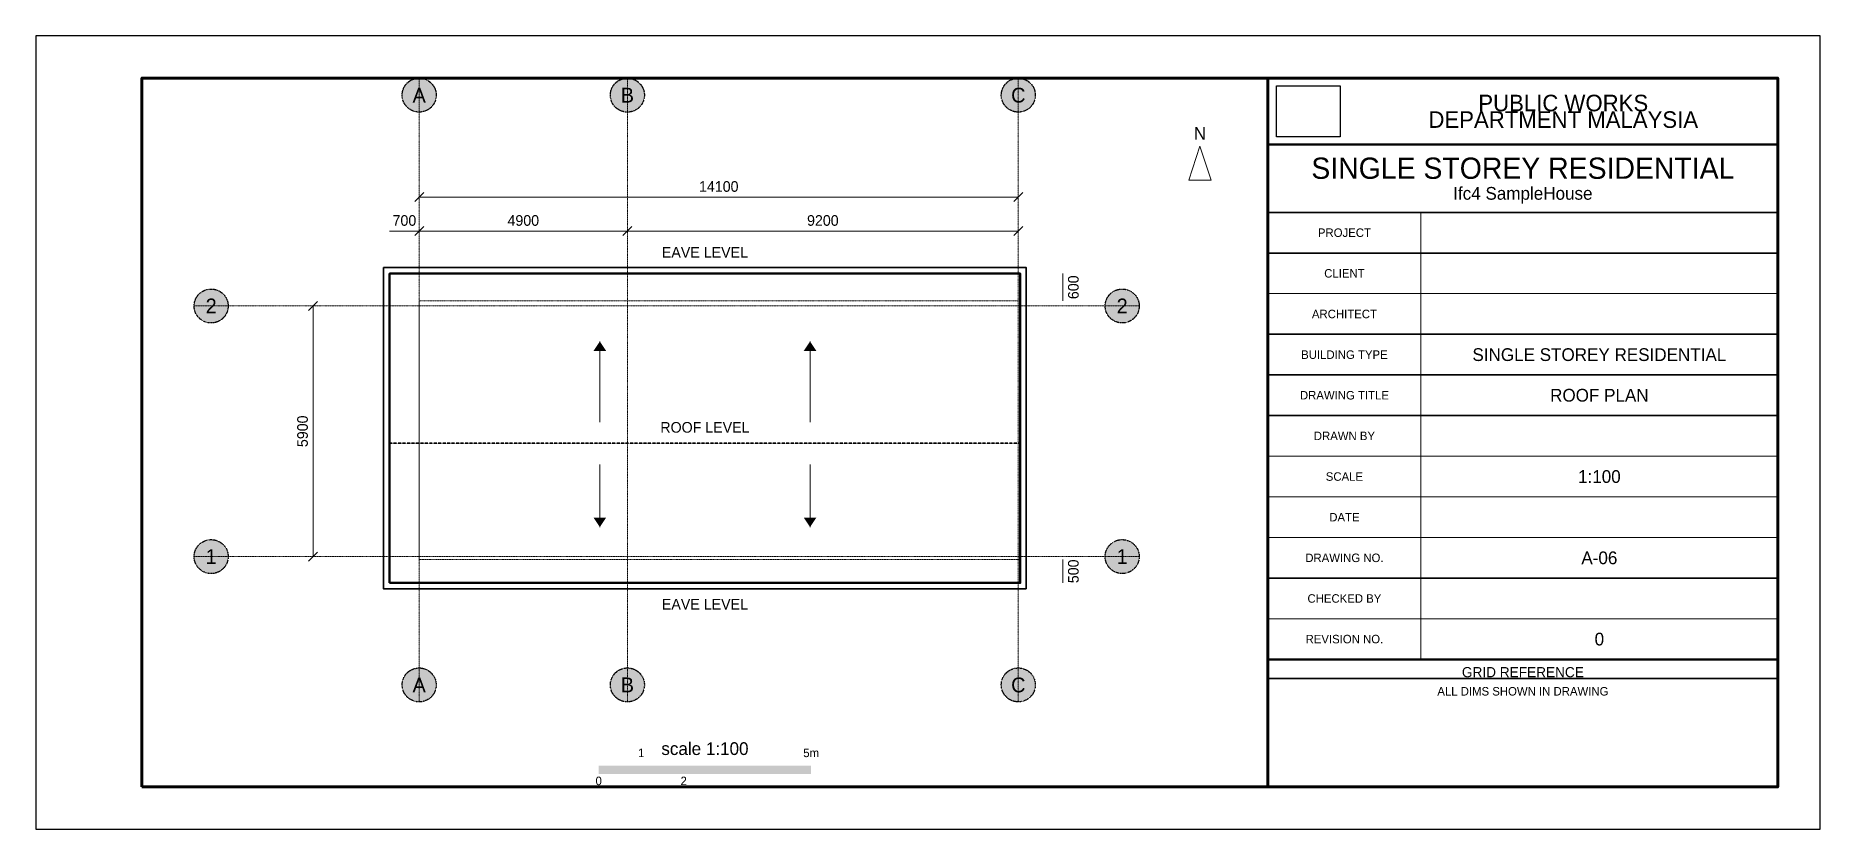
# Model space of a CAD drawing. Header units: millimetres. Extents: x -16760 to 25240, y -7740 to 10945.
import ezdxf
from ezdxf.enums import TextEntityAlignment as Align

# ---------------------------------------------------------------- set-up
doc = ezdxf.new("R2010")
doc.units = ezdxf.units.MM
doc.linetypes.add('DASHDOT', pattern=[0.8, 0.4, -0.2, 0, -0.2])
doc.linetypes.add('HIDDEN', pattern=[0.6, 0.4, -0.2])
for name, color, linetype in [('A-ANNO-DIMS', 7, 'Continuous'), ('A-ANNO-TEXT', 7, 'Continuous'), ('A-GRID', 8, 'DASHDOT'), ('A-ROOF', 7, 'Continuous'), ('A-TTLB', 7, 'Continuous')]:
    doc.layers.add(name, color=color, linetype=linetype)
picture_1 = doc.add_image_def('image1.png', size_in_pixel=(890, 652))

msp = doc.modelspace()

# ---------------------------------------------------------------- hatches: boundary and pattern name
at = {"layer": 'A-GRID'}
h = msp.add_hatch(color=7, dxfattribs=at)
h.dxf.hatch_style = 1
h.paths.add_polyline_path([(-7335, 9545), (-7341, 9615), (-7359, 9682), (-7388, 9745), (-7428, 9802), (-7478, 9852), (-7535, 9892), (-7598, 9921), (-7665, 9939), (-7735, 9945), (-7804, 9939), (-7872, 9921), (-7935, 9892), (-7992, 9852), (-8041, 9802), (-8081, 9745), (-8111, 9682), (-8129, 9615), (-8135, 9545), (-8129, 9476), (-8111, 9408), (-8081, 9345), (-8041, 9288), (-7992, 9239), (-7935, 9199), (-7872, 9169), (-7804, 9151), (-7735, 9145), (-7665, 9151), (-7598, 9169), (-7535, 9199), (-7478, 9239), (-7428, 9288), (-7388, 9345), (-7359, 9408), (-7341, 9476)])
h = msp.add_hatch(color=7, dxfattribs=at)
h.dxf.hatch_style = 1
h.paths.add_polyline_path([(-2435, 9545), (-2441, 9615), (-2459, 9682), (-2488, 9745), (-2528, 9802), (-2578, 9852), (-2635, 9892), (-2698, 9921), (-2765, 9939), (-2835, 9945), (-2904, 9939), (-2972, 9921), (-3035, 9892), (-3092, 9852), (-3141, 9802), (-3181, 9745), (-3211, 9682), (-3229, 9615), (-3235, 9545), (-3229, 9476), (-3211, 9408), (-3181, 9345), (-3141, 9288), (-3092, 9239), (-3035, 9199), (-2972, 9169), (-2904, 9151), (-2835, 9145), (-2765, 9151), (-2698, 9169), (-2635, 9199), (-2578, 9239), (-2528, 9288), (-2488, 9345), (-2459, 9408), (-2441, 9476)])
h = msp.add_hatch(color=7, dxfattribs=at)
h.dxf.hatch_style = 1
h.paths.add_polyline_path([(6765, 9545), (6759, 9615), (6741, 9682), (6712, 9745), (6672, 9802), (6622, 9852), (6565, 9892), (6502, 9921), (6435, 9939), (6365, 9945), (6296, 9939), (6228, 9921), (6165, 9892), (6108, 9852), (6059, 9802), (6019, 9745), (5989, 9682), (5971, 9615), (5965, 9545), (5971, 9476), (5989, 9408), (6019, 9345), (6059, 9288), (6108, 9239), (6165, 9199), (6228, 9169), (6296, 9151), (6365, 9145), (6435, 9151), (6502, 9169), (6565, 9199), (6622, 9239), (6672, 9288), (6712, 9345), (6741, 9408), (6759, 9476)])
h = msp.add_hatch(color=7, dxfattribs=at)
h.dxf.hatch_style = 1
h.paths.add_polyline_path([(-12231, 4581), (-12237, 4651), (-12255, 4718), (-12284, 4781), (-12324, 4838), (-12374, 4887), (-12431, 4927), (-12494, 4957), (-12561, 4975), (-12631, 4981), (-12700, 4975), (-12768, 4957), (-12831, 4927), (-12888, 4887), (-12937, 4838), (-12977, 4781), (-13007, 4718), (-13025, 4651), (-13031, 4581), (-13025, 4512), (-13007, 4444), (-12977, 4381), (-12937, 4324), (-12888, 4275), (-12831, 4235), (-12768, 4205), (-12700, 4187), (-12631, 4181), (-12561, 4187), (-12494, 4205), (-12431, 4235), (-12374, 4275), (-12324, 4324), (-12284, 4381), (-12255, 4444), (-12237, 4512)])
h = msp.add_hatch(color=7, dxfattribs=at)
h.dxf.hatch_style = 1
h.paths.add_polyline_path([(9210, 4581), (9204, 4651), (9186, 4718), (9157, 4781), (9117, 4838), (9067, 4887), (9010, 4927), (8947, 4957), (8880, 4975), (8810, 4981), (8741, 4975), (8673, 4957), (8610, 4927), (8553, 4887), (8504, 4838), (8464, 4781), (8434, 4718), (8416, 4651), (8410, 4581), (8416, 4512), (8434, 4444), (8464, 4381), (8504, 4324), (8553, 4275), (8610, 4235), (8673, 4205), (8741, 4187), (8810, 4181), (8880, 4187), (8947, 4205), (9010, 4235), (9067, 4275), (9117, 4324), (9157, 4381), (9186, 4444), (9204, 4512)])
h = msp.add_hatch(color=7, dxfattribs=at)
h.dxf.hatch_style = 1
h.paths.add_polyline_path([(-12231, -1319), (-12237, -1249), (-12255, -1182), (-12284, -1119), (-12324, -1062), (-12374, -1013), (-12431, -973), (-12494, -943), (-12561, -925), (-12631, -919), (-12700, -925), (-12768, -943), (-12831, -973), (-12888, -1013), (-12937, -1062), (-12977, -1119), (-13007, -1182), (-13025, -1249), (-13031, -1319), (-13025, -1388), (-13007, -1456), (-12977, -1519), (-12937, -1576), (-12888, -1625), (-12831, -1665), (-12768, -1695), (-12700, -1713), (-12631, -1719), (-12561, -1713), (-12494, -1695), (-12431, -1665), (-12374, -1625), (-12324, -1576), (-12284, -1519), (-12255, -1456), (-12237, -1388)])
h = msp.add_hatch(color=7, dxfattribs=at)
h.dxf.hatch_style = 1
h.paths.add_polyline_path([(9210, -1319), (9204, -1249), (9186, -1182), (9157, -1119), (9117, -1062), (9067, -1013), (9010, -973), (8947, -943), (8880, -925), (8810, -919), (8741, -925), (8673, -943), (8610, -973), (8553, -1013), (8504, -1062), (8464, -1119), (8434, -1182), (8416, -1249), (8410, -1319), (8416, -1388), (8434, -1456), (8464, -1519), (8504, -1576), (8553, -1625), (8610, -1665), (8673, -1695), (8741, -1713), (8810, -1719), (8880, -1713), (8947, -1695), (9010, -1665), (9067, -1625), (9117, -1576), (9157, -1519), (9186, -1456), (9204, -1388)])
h = msp.add_hatch(color=7, dxfattribs=at)
h.dxf.hatch_style = 1
h.paths.add_polyline_path([(-7335, -4340), (-7341, -4270), (-7359, -4203), (-7388, -4140), (-7428, -4083), (-7478, -4033), (-7535, -3993), (-7598, -3964), (-7665, -3946), (-7735, -3940), (-7804, -3946), (-7872, -3964), (-7935, -3993), (-7992, -4033), (-8041, -4083), (-8081, -4140), (-8111, -4203), (-8129, -4270), (-8135, -4340), (-8129, -4409), (-8111, -4477), (-8081, -4540), (-8041, -4597), (-7992, -4646), (-7935, -4686), (-7872, -4716), (-7804, -4734), (-7735, -4740), (-7665, -4734), (-7598, -4716), (-7535, -4686), (-7478, -4646), (-7428, -4597), (-7388, -4540), (-7359, -4477), (-7341, -4409)])
h = msp.add_hatch(color=7, dxfattribs=at)
h.dxf.hatch_style = 1
h.paths.add_polyline_path([(-2435, -4340), (-2441, -4270), (-2459, -4203), (-2488, -4140), (-2528, -4083), (-2578, -4033), (-2635, -3993), (-2698, -3964), (-2765, -3946), (-2835, -3940), (-2904, -3946), (-2972, -3964), (-3035, -3993), (-3092, -4033), (-3141, -4083), (-3181, -4140), (-3211, -4203), (-3229, -4270), (-3235, -4340), (-3229, -4409), (-3211, -4477), (-3181, -4540), (-3141, -4597), (-3092, -4646), (-3035, -4686), (-2972, -4716), (-2904, -4734), (-2835, -4740), (-2765, -4734), (-2698, -4716), (-2635, -4686), (-2578, -4646), (-2528, -4597), (-2488, -4540), (-2459, -4477), (-2441, -4409)])
h = msp.add_hatch(color=7, dxfattribs=at)
h.dxf.hatch_style = 1
h.paths.add_polyline_path([(6765, -4340), (6759, -4270), (6741, -4203), (6712, -4140), (6672, -4083), (6622, -4033), (6565, -3993), (6502, -3964), (6435, -3946), (6365, -3940), (6296, -3946), (6228, -3964), (6165, -3993), (6108, -4033), (6059, -4083), (6019, -4140), (5989, -4203), (5971, -4270), (5965, -4340), (5971, -4409), (5989, -4477), (6019, -4540), (6059, -4597), (6108, -4646), (6165, -4686), (6228, -4716), (6296, -4734), (6365, -4740), (6435, -4734), (6502, -4716), (6565, -4686), (6622, -4646), (6672, -4597), (6712, -4540), (6741, -4477), (6759, -4409)])

# ---------------------------------------------------------------- linework, layer by layer
at = {"color": 7}
msp.add_lwpolyline([(-16760, -7740), (25240, -7740), (25240, 10945), (-16760, 10945)], close=True, dxfattribs=at)
at = {"layer": 'A-ANNO-DIMS', "lineweight": 18}
for p, q in [((-7841, 7039), (-7629, 7251)), ((-7735, 7145), (6365, 7145)), ((6259, 7039), (6471, 7251)), ((-8431, 6345), (-7735, 6345)), ((-7841, 6239), (-7629, 6451)), ((-7735, 6345), (-2835, 6345)), ((-2941, 6239), (-2729, 6451)), ((-2835, 6345), (6365, 6345)), ((6259, 6239), (6471, 6451)), ((7410, 4699), (7410, 5345)), ((-10337, 4475), (-10125, 4687)), ((-10231, -1319), (-10231, 4581)), ((-3484, 1849), (-3484, 3747)), ((1463, 1849), (1463, 3747)), ((-3484, 849), (-3484, -624)), ((1463, 849), (1463, -624)), ((-10337, -1425), (-10125, -1213)), ((7410, -1940), (7410, -1391))]:
    msp.add_line(p, q, dxfattribs=at)
at = {"layer": 'A-ANNO-DIMS'}
for points in [[(-3484, 3747), (-3634, 3522), (-3334, 3522)], [(1463, 3747), (1313, 3522), (1613, 3522)], [(-3484, -624), (-3634, -399), (-3334, -399)], [(1463, -624), (1313, -399), (1613, -399)]]:
    msp.add_solid(points, dxfattribs=at)
at = {"layer": 'A-ANNO-DIMS', "color": 7}
for points in [[(-3510, -6440), (-2510, -6440), (-3510, -6240), (-2510, -6240)], [(-1510, -6440), (1490, -6440), (-1510, -6240), (1490, -6240)]]:
    msp.add_solid(points, dxfattribs=at)
at = {"layer": 'A-ANNO-DIMS', "color": 0}
msp.add_solid([(-2510, -6440), (-1510, -6440), (-2510, -6240), (-1510, -6240)], dxfattribs=at)
at = {"layer": 'A-ANNO-TEXT', "lineweight": 18}
msp.add_lwpolyline([(10640, 8345), (10376, 7545), (10904, 7545)], close=True, dxfattribs=at)
at = {"layer": 'A-GRID', "lineweight": 18}
for p, q in [((-7735, -4740), (-7735, 9945)), ((-2835, -4740), (-2835, 9945)), ((6365, -4740), (6365, 9945)), ((-13031, 4581), (9210, 4581)), ((-13031, -1319), (9210, -1319))]:
    msp.add_line(p, q, dxfattribs=at)
msp.add_lwpolyline([(-7735, -1391), (6410, -1391), (6410, 4699), (-7735, 4699)], close=True, dxfattribs=at)
at = {"layer": 'A-GRID', "lineweight": 25}
for centre in [(-7735, 9545), (-2835, 9545), (6365, 9545), (-12631, 4581), (8810, 4581), (-12631, -1319), (8810, -1319), (-7735, -4340), (-2835, -4340), (6365, -4340)]:
    msp.add_circle(centre, 400, dxfattribs=at)
at = {"layer": 'A-ROOF', "linetype": 'HIDDEN', "lineweight": 35}
msp.add_line((-8431, 1349), (6410, 1349), dxfattribs=at)
at = {"layer": 'A-ROOF', "lineweight": 35}
msp.add_lwpolyline([(6551, -2080), (6551, 5486), (-8571, 5486), (-8571, -2080)], close=True, dxfattribs=at)
at = {"layer": 'A-ROOF', "lineweight": 50}
msp.add_lwpolyline([(-8431, -1940), (6410, -1940), (6410, 5345), (-8431, 5345)], close=True, dxfattribs=at)
at = {"layer": 'A-TTLB', "lineweight": 70}
msp.add_line((12240, -6740), (12240, 9945), dxfattribs=at)
at = {"layer": 'A-TTLB', "lineweight": 50}
for p, q in [((12240, 8385), (24240, 8385)), ((12240, -3740), (24240, -3740))]:
    msp.add_line(p, q, dxfattribs=at)
at = {"layer": 'A-TTLB', "lineweight": 35}
for p, q in [((12240, 6785), (24240, 6785)), ((12240, 5828), (24240, 5828)), ((12240, 3915), (24240, 3915)), ((12240, 2958), (24240, 2958)), ((12240, 2001), (24240, 2001)), ((12240, -1826), (24240, -1826)), ((12240, -4190), (24240, -4190))]:
    msp.add_line(p, q, dxfattribs=at)
at = {"layer": 'A-TTLB', "lineweight": 18}
for p, q in [((15840, 5828), (15840, 6785)), ((15840, 4872), (15840, 5828)), ((12240, 4872), (24240, 4872)), ((15840, 3915), (15840, 4872)), ((15840, 2958), (15840, 3915)), ((15840, 2001), (15840, 2958)), ((15840, 1044), (15840, 2001)), ((12240, 1044), (24240, 1044)), ((15840, 88), (15840, 1044)), ((12240, 88), (24240, 88)), ((15840, -869), (15840, 88)), ((12240, -869), (24240, -869)), ((15840, -1826), (15840, -869)), ((15840, -2783), (15840, -1826)), ((12240, -2783), (24240, -2783)), ((15840, -3740), (15840, -2783)), ((12240, -3740), (24240, -3740))]:
    msp.add_line(p, q, dxfattribs=at)
at = {"layer": 'A-TTLB', "lineweight": 70}
msp.add_lwpolyline([(-14260, -6740), (24240, -6740), (24240, 9945), (-14260, 9945)], close=True, dxfattribs=at)

# ---------------------------------------------------------------- texts
at = {"layer": 'A-ANNO-DIMS'}
for s, height, p in [('14100', 250, (-685, 7395)), ('700', 250, (-8083, 6595)), ('4900', 250, (-5285, 6595)), ('9200', 250, (1765, 6595)), ('1', 200, (-2510, -5940)), ('5m', 200, (1490, -5940)), ('0', 200, (-3510, -6600)), ('2', 200, (-1510, -6600))]:
    msp.add_text(s, height=height, dxfattribs=at).set_placement(p, align=Align.MIDDLE_CENTER)
for s, p in [('600', (7660, 5022)), ('5900', (-10481, 1631)), ('500', (7660, -1666))]:
    msp.add_text(s, height=250, rotation=90, dxfattribs=at).set_placement(p, align=Align.MIDDLE_CENTER)
at = {"layer": 'A-ANNO-TEXT'}
for s, height, p in [('A', 350, (-7735, 9545)), ('B', 350, (-2835, 9545)), ('C', 350, (6365, 9545)), ('N', 300, (10640, 8645)), ('EAVE LEVEL', 250, (-1010, 5845)), ('2', 350, (-12631, 4581)), ('2', 350, (8810, 4581)), ('ROOF LEVEL', 250, (-1010, 1724)), ('1', 350, (-12631, -1319)), ('1', 350, (8810, -1319)), ('EAVE LEVEL', 250, (-1010, -2440)), ('A', 350, (-7735, -4340)), ('B', 350, (-2835, -4340)), ('C', 350, (6365, -4340))]:
    msp.add_text(s, height=height, dxfattribs=at).set_placement(p, align=Align.MIDDLE_CENTER)
at = {"layer": 'A-ANNO-TEXT', "color": 8}
msp.add_text('scale 1:100', height=300, dxfattribs=at).set_placement((-1010, -5840), align=Align.MIDDLE_CENTER)
at = {"layer": 'A-TTLB'}
for s, height, p in [('PUBLIC WORKS', 390, (19190, 9360)), ('DEPARTMENT MALAYSIA', 390, (19190, 8970)), ('SINGLE STOREY RESIDENTIAL', 500, (18240, 7825)), ('Ifc4 SampleHouse', 300, (18240, 7233)), ('PROJECT', 200, (14040, 6307)), ('CLIENT', 200, (14040, 5350)), ('ARCHITECT', 200, (14040, 4393)), ('BUILDING TYPE', 200, (14040, 3436)), ('SINGLE STOREY RESIDENTIAL', 300, (20040, 3436)), ('DRAWING TITLE', 200, (14040, 2480)), ('ROOF PLAN', 300, (20040, 2480)), ('DRAWN BY', 200, (14040, 1523)), ('SCALE', 200, (14040, 566)), ('1:100', 300, (20040, 566)), ('DATE', 200, (14040, -391)), ('DRAWING NO.', 200, (14040, -1348)), ('A-06', 300, (20040, -1348)), ('CHECKED BY', 200, (14040, -2305)), ('REVISION NO.', 200, (14040, -3261)), ('0', 300, (20040, -3261)), ('GRID REFERENCE', 240, (18240, -4040)), ('ALL DIMS SHOWN IN DRAWING', 200, (18240, -4490))]:
    msp.add_text(s, height=height, dxfattribs=at).set_placement(p, align=Align.MIDDLE_CENTER)

# ---------------------------------------------------------------- pictures from other files: only their frames are drawn
image = msp.add_image(picture_1, insert=(12440, 8565), size_in_units=(1500, 1200), dxfattribs=at)

doc.saveas('drawing.dxf')
